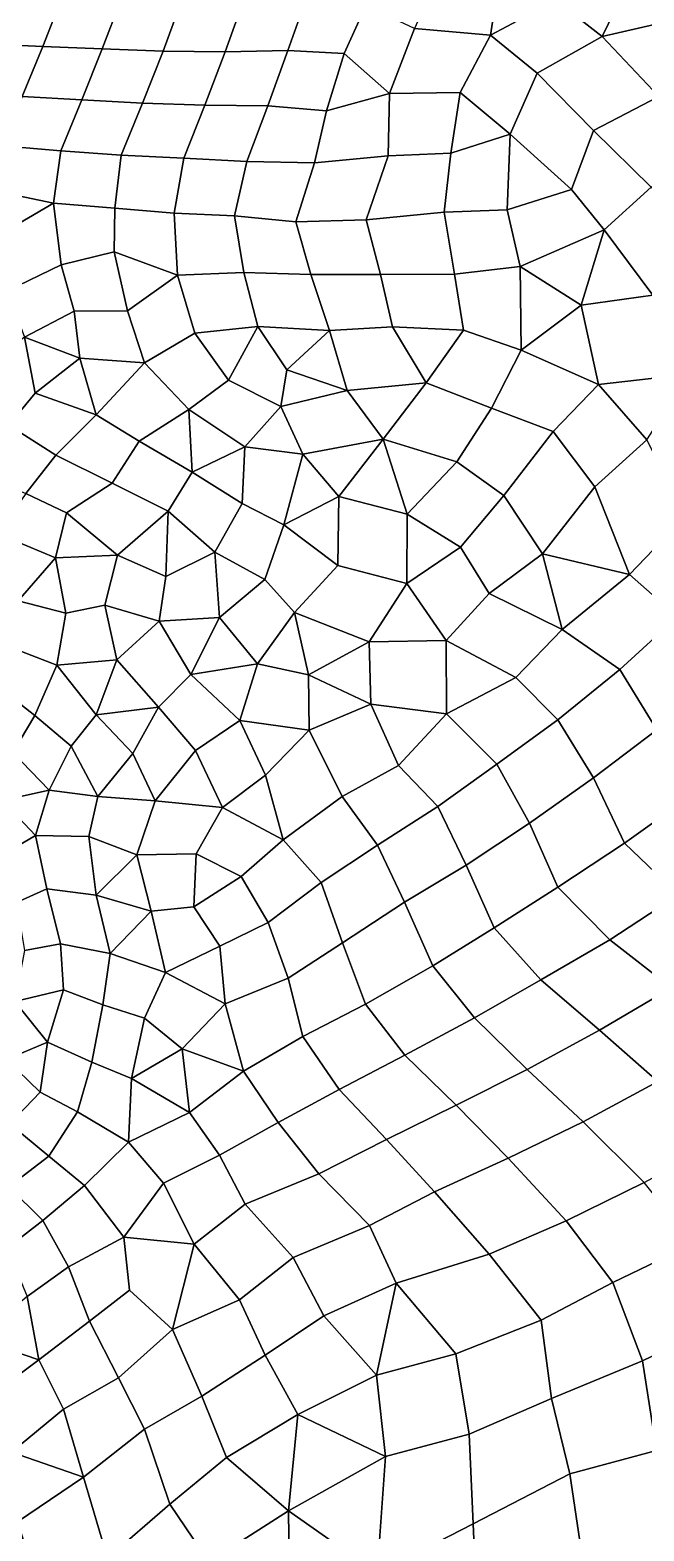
# Model space of a CAD drawing. Extents: x 391089 to 406232, y 6461839 to 6471033.
# Drawn here: x 402699.2 to 402791.8, y 6469598.6 to 6469824.8 of the extents above; entities that cross this region are included whole.
import ezdxf

# ---------------------------------------------------------------- set-up
doc = ezdxf.new("R2010")
doc.units = 0
doc.layers.add('MESH_ELEMS', color=18, linetype='CONTINUOUS')
doc.layers.add('MESH_NODES', color=18, linetype='CONTINUOUS')

msp = doc.modelspace()

# ---------------------------------------------------------------- linework, layer by layer
at = {"layer": 'MESH_ELEMS', "color": 178}
for points in [[(402790.131, 6469833.43, 1.503), (402781.184, 6469838.07, 1.443), (402778.459, 6469829.22, 1.452), (402785.458, 6469823.77, 1.482)], [(402768.628, 6469824.01, 1.436), (402770.389, 6469835.56, 1.499), (402760.622, 6469832.71, 1.471), (402757.141, 6469824.98, 1.409)], [(402770.389, 6469835.56, 1.499), (402768.628, 6469824.01, 1.436), (402778.459, 6469829.22, 1.452), (402770.389, 6469835.56, 1.499)], [(402790.131, 6469833.43, 1.503), (402785.458, 6469823.77, 1.482), (402796.419, 6469826.28, 1.562), (402790.131, 6469833.43, 1.503)], [(402701.117, 6469822.28, 1.364), (402703.984, 6469829.68, 1.396), (402695.17, 6469829.94, 1.43), (402692.293, 6469822.67, 1.391)], [(402710.099, 6469821.91, 1.299), (402712.957, 6469829.44, 1.365), (402703.984, 6469829.68, 1.396), (402701.117, 6469822.28, 1.364)], [(402719.272, 6469821.6, 1.319), (402722.102, 6469829.31, 1.377), (402712.957, 6469829.44, 1.365), (402710.099, 6469821.91, 1.299)], [(402728.644, 6469821.5, 1.376), (402731.434, 6469829.38, 1.391), (402722.102, 6469829.31, 1.377), (402719.272, 6469821.6, 1.319)], [(402738.052, 6469821.68, 1.405), (402741.06, 6469830.15, 1.428), (402731.434, 6469829.38, 1.391), (402728.644, 6469821.5, 1.376)], [(402746.547, 6469821.22, 1.414), (402749.851, 6469828.39, 1.431), (402741.06, 6469830.15, 1.428), (402738.052, 6469821.68, 1.405)], [(402775.673, 6469818.26, 1.469), (402785.458, 6469823.77, 1.482), (402778.459, 6469829.22, 1.452), (402768.628, 6469824.01, 1.436)], [(402746.547, 6469821.22, 1.414), (402753.388, 6469815.19, 1.46), (402757.141, 6469824.98, 1.409), (402749.851, 6469828.39, 1.431)], [(402796.419, 6469826.28, 1.562), (402785.458, 6469823.77, 1.482), (402794.021, 6469814.73, 1.588), (402796.419, 6469826.28, 1.562)], [(402757.141, 6469824.98, 1.409), (402753.388, 6469815.19, 1.46), (402764.072, 6469815.35, 1.474), (402768.628, 6469824.01, 1.436)], [(402764.072, 6469815.35, 1.474), (402771.59, 6469809.09, 1.487), (402775.673, 6469818.26, 1.469), (402768.628, 6469824.01, 1.436)], [(402698, 6469814.75, 1.334), (402701.117, 6469822.28, 1.364), (402692.293, 6469822.67, 1.391), (402689.245, 6469815.25, 1.361)], [(402707.008, 6469814.24, 1.279), (402710.099, 6469821.91, 1.299), (402701.117, 6469822.28, 1.364), (402698, 6469814.75, 1.334)], [(402716.168, 6469813.75, 1.292), (402719.272, 6469821.6, 1.319), (402710.099, 6469821.91, 1.299), (402707.008, 6469814.24, 1.279)], [(402735.058, 6469813.33, 1.425), (402738.052, 6469821.68, 1.405), (402728.644, 6469821.5, 1.376), (402725.552, 6469813.43, 1.337)], [(402743.891, 6469812.57, 1.447), (402746.547, 6469821.22, 1.414), (402738.052, 6469821.68, 1.405), (402735.058, 6469813.33, 1.425)], [(402785.458, 6469823.77, 1.482), (402775.673, 6469818.26, 1.469), (402784.139, 6469809.65, 1.523), (402794.021, 6469814.73, 1.588)], [(402725.552, 6469813.43, 1.337), (402728.644, 6469821.5, 1.376), (402719.272, 6469821.6, 1.319), (402716.168, 6469813.75, 1.292)], [(402746.547, 6469821.22, 1.414), (402743.891, 6469812.57, 1.447), (402753.388, 6469815.19, 1.46), (402746.547, 6469821.22, 1.414)], [(402771.59, 6469809.09, 1.487), (402780.856, 6469800.74, 1.476), (402784.139, 6469809.65, 1.523), (402775.673, 6469818.26, 1.469)], [(402753.201, 6469805.81, 1.443), (402753.388, 6469815.19, 1.46), (402743.891, 6469812.57, 1.447), (402742.099, 6469804.74, 1.386)], [(402762.635, 6469806.19, 1.456), (402764.072, 6469815.35, 1.474), (402753.388, 6469815.19, 1.46), (402753.201, 6469805.81, 1.443)], [(402764.072, 6469815.35, 1.474), (402762.635, 6469806.19, 1.456), (402771.59, 6469809.09, 1.487), (402764.072, 6469815.35, 1.474)], [(402698, 6469814.75, 1.334), (402695.063, 6469807.32, 1.303), (402703.85, 6469806.56, 1.268), (402707.008, 6469814.24, 1.279)], [(402712.946, 6469805.92, 1.32), (402716.168, 6469813.75, 1.292), (402707.008, 6469814.24, 1.279), (402703.85, 6469806.56, 1.268)], [(402722.407, 6469805.44, 1.354), (402725.552, 6469813.43, 1.337), (402716.168, 6469813.75, 1.292), (402712.946, 6469805.92, 1.32)], [(402731.903, 6469804.97, 1.355), (402735.058, 6469813.33, 1.425), (402725.552, 6469813.43, 1.337), (402722.407, 6469805.44, 1.354)], [(402735.058, 6469813.33, 1.425), (402731.903, 6469804.97, 1.355), (402742.099, 6469804.74, 1.386), (402743.891, 6469812.57, 1.447)], [(402792.85, 6469801.09, 1.455), (402801.967, 6469807.66, 1.499), (402794.021, 6469814.73, 1.588), (402784.139, 6469809.65, 1.523)], [(402762.635, 6469806.19, 1.456), (402761.616, 6469797.33, 1.406), (402771.151, 6469797.68, 1.427), (402771.59, 6469809.09, 1.487)], [(402780.856, 6469800.74, 1.476), (402771.59, 6469809.09, 1.487), (402771.151, 6469797.68, 1.427), (402780.856, 6469800.74, 1.476)], [(402792.85, 6469801.09, 1.455), (402784.139, 6469809.65, 1.523), (402780.856, 6469800.74, 1.476), (402785.771, 6469794.67, 1.479)], [(402702.723, 6469798.69, 1.309), (402703.85, 6469806.56, 1.268), (402695.063, 6469807.32, 1.303), (402692.828, 6469800.74, 1.287)], [(402711.978, 6469797.91, 1.369), (402712.946, 6469805.92, 1.32), (402703.85, 6469806.56, 1.268), (402702.723, 6469798.69, 1.309)], [(402720.909, 6469797.16, 1.363), (402722.407, 6469805.44, 1.354), (402712.946, 6469805.92, 1.32), (402711.978, 6469797.91, 1.369)], [(402761.616, 6469797.33, 1.406), (402762.635, 6469806.19, 1.456), (402753.201, 6469805.81, 1.443), (402749.873, 6469796.19, 1.414)], [(402730.042, 6469796.77, 1.396), (402731.903, 6469804.97, 1.355), (402722.407, 6469805.44, 1.354), (402720.909, 6469797.16, 1.363)], [(402739.287, 6469795.85, 1.428), (402742.099, 6469804.74, 1.386), (402731.903, 6469804.97, 1.355), (402730.042, 6469796.77, 1.396)], [(402749.873, 6469796.19, 1.414), (402753.201, 6469805.81, 1.443), (402742.099, 6469804.74, 1.386), (402739.287, 6469795.85, 1.428)], [(402692.828, 6469800.74, 1.287), (402693.675, 6469793.42, 1.325), (402702.723, 6469798.69, 1.309), (402692.828, 6469800.74, 1.287)], [(402773.09, 6469789.14, 1.485), (402785.771, 6469794.67, 1.479), (402780.856, 6469800.74, 1.476), (402771.151, 6469797.68, 1.427)], [(402785.771, 6469794.67, 1.479), (402793.104, 6469784.82, 1.585), (402799.992, 6469794.02, 1.497), (402792.85, 6469801.09, 1.455)], [(402693.675, 6469793.42, 1.325), (402695.825, 6469785.45, 1.332), (402703.896, 6469789.36, 1.366), (402702.723, 6469798.69, 1.309)], [(402703.896, 6469789.36, 1.366), (402711.864, 6469791.34, 1.383), (402711.978, 6469797.91, 1.369), (402702.723, 6469798.69, 1.309)], [(402711.864, 6469791.34, 1.383), (402721.426, 6469787.84, 1.451), (402720.909, 6469797.16, 1.363), (402711.978, 6469797.91, 1.369)], [(402721.426, 6469787.84, 1.451), (402731.457, 6469788.22, 1.464), (402730.042, 6469796.77, 1.396), (402720.909, 6469797.16, 1.363)], [(402761.616, 6469797.33, 1.406), (402749.873, 6469796.19, 1.414), (402752.06, 6469787.91, 1.486), (402763.219, 6469788, 1.458)], [(402763.219, 6469788, 1.458), (402773.09, 6469789.14, 1.485), (402771.151, 6469797.68, 1.427), (402761.616, 6469797.33, 1.406)], [(402731.457, 6469788.22, 1.464), (402741.534, 6469787.92, 1.494), (402739.287, 6469795.85, 1.428), (402730.042, 6469796.77, 1.396)], [(402741.534, 6469787.92, 1.494), (402752.06, 6469787.91, 1.486), (402749.873, 6469796.19, 1.414), (402739.287, 6469795.85, 1.428)], [(402773.09, 6469789.14, 1.485), (402782.313, 6469783.3, 1.574), (402785.771, 6469794.67, 1.479), (402773.09, 6469789.14, 1.485)], [(402785.771, 6469794.67, 1.479), (402782.313, 6469783.3, 1.574), (402793.104, 6469784.82, 1.585), (402785.771, 6469794.67, 1.479)], [(402711.864, 6469791.34, 1.383), (402703.896, 6469789.36, 1.366), (402705.833, 6469782.39, 1.325), (402713.899, 6469782.45, 1.395)], [(402711.864, 6469791.34, 1.383), (402713.899, 6469782.45, 1.395), (402721.426, 6469787.84, 1.451), (402711.864, 6469791.34, 1.383)], [(402705.833, 6469782.39, 1.325), (402703.896, 6469789.36, 1.366), (402695.825, 6469785.45, 1.332), (402698.355, 6469778.47, 1.318)], [(402724.064, 6469779.07, 1.452), (402721.426, 6469787.84, 1.451), (402713.899, 6469782.45, 1.395), (402716.448, 6469774.61, 1.409)], [(402731.457, 6469788.22, 1.464), (402721.426, 6469787.84, 1.451), (402724.064, 6469779.07, 1.452), (402733.558, 6469780.08, 1.456)], [(402741.534, 6469787.92, 1.494), (402731.457, 6469788.22, 1.464), (402733.558, 6469780.08, 1.456), (402744.343, 6469779.49, 1.45)], [(402752.06, 6469787.91, 1.486), (402741.534, 6469787.92, 1.494), (402744.343, 6469779.49, 1.45), (402753.857, 6469780.05, 1.523)], [(402763.219, 6469788, 1.458), (402752.06, 6469787.91, 1.486), (402753.857, 6469780.05, 1.523), (402764.549, 6469779.52, 1.503)], [(402773.09, 6469789.14, 1.485), (402763.219, 6469788, 1.458), (402764.549, 6469779.52, 1.503), (402773.25, 6469776.53, 1.577)], [(402773.09, 6469789.14, 1.485), (402773.25, 6469776.53, 1.577), (402782.313, 6469783.3, 1.574), (402773.09, 6469789.14, 1.485)], [(402782.313, 6469783.3, 1.574), (402773.25, 6469776.53, 1.577), (402784.901, 6469771.34, 1.599), (402782.313, 6469783.3, 1.574)], [(402784.901, 6469771.34, 1.599), (402798.578, 6469772.89, 1.698), (402793.104, 6469784.82, 1.585), (402782.313, 6469783.3, 1.574)], [(402705.833, 6469782.39, 1.325), (402698.355, 6469778.47, 1.318), (402706.698, 6469775.32, 1.333), (402705.833, 6469782.39, 1.325)], [(402706.698, 6469775.32, 1.333), (402716.448, 6469774.61, 1.409), (402713.899, 6469782.45, 1.395), (402705.833, 6469782.39, 1.325)], [(402723.12, 6469767.56, 1.426), (402729.119, 6469771.98, 1.451), (402724.064, 6469779.07, 1.452), (402716.448, 6469774.61, 1.409)], [(402733.558, 6469780.08, 1.456), (402724.064, 6469779.07, 1.452), (402729.119, 6469771.98, 1.451), (402733.558, 6469780.08, 1.456)], [(402729.119, 6469771.98, 1.451), (402736.995, 6469768.04, 1.494), (402737.896, 6469773.55, 1.471), (402733.558, 6469780.08, 1.456)], [(402737.896, 6469773.55, 1.471), (402744.343, 6469779.49, 1.45), (402733.558, 6469780.08, 1.456), (402737.896, 6469773.55, 1.471)], [(402744.343, 6469779.49, 1.45), (402737.896, 6469773.55, 1.471), (402747.023, 6469770.46, 1.503), (402744.343, 6469779.49, 1.45)], [(402747.023, 6469770.46, 1.503), (402758.925, 6469771.6, 1.526), (402753.857, 6469780.05, 1.523), (402744.343, 6469779.49, 1.45)], [(402758.925, 6469771.6, 1.526), (402764.549, 6469779.52, 1.503), (402753.857, 6469780.05, 1.523), (402758.925, 6469771.6, 1.526)], [(402768.775, 6469767.77, 1.568), (402773.25, 6469776.53, 1.577), (402764.549, 6469779.52, 1.503), (402758.925, 6469771.6, 1.526)], [(402700.001, 6469770.02, 1.345), (402698.355, 6469778.47, 1.318), (402690.732, 6469772.6, 1.304), (402696.015, 6469765.24, 1.368)], [(402700.001, 6469770.02, 1.345), (402706.698, 6469775.32, 1.333), (402698.355, 6469778.47, 1.318), (402700.001, 6469770.02, 1.345)], [(402778.083, 6469764.28, 1.651), (402784.901, 6469771.34, 1.599), (402773.25, 6469776.53, 1.577), (402768.775, 6469767.77, 1.568)], [(402709.185, 6469766.76, 1.401), (402706.698, 6469775.32, 1.333), (402700.001, 6469770.02, 1.345), (402709.185, 6469766.76, 1.401)], [(402706.698, 6469775.32, 1.333), (402709.185, 6469766.76, 1.401), (402716.448, 6469774.61, 1.409), (402706.698, 6469775.32, 1.333)], [(402715.644, 6469762.83, 1.452), (402723.12, 6469767.56, 1.426), (402716.448, 6469774.61, 1.409), (402709.185, 6469766.76, 1.401)], [(402731.586, 6469761.97, 1.488), (402736.995, 6469768.04, 1.494), (402729.119, 6469771.98, 1.451), (402723.12, 6469767.56, 1.426)], [(402736.995, 6469768.04, 1.494), (402747.023, 6469770.46, 1.503), (402737.896, 6469773.55, 1.471), (402736.995, 6469768.04, 1.494)], [(402784.901, 6469771.34, 1.599), (402792.167, 6469763, 1.789), (402798.578, 6469772.89, 1.698), (402784.901, 6469771.34, 1.599)], [(402703.093, 6469760.72, 1.42), (402709.185, 6469766.76, 1.401), (402700.001, 6469770.02, 1.345), (402696.015, 6469765.24, 1.368)], [(402740.346, 6469760.85, 1.528), (402752.435, 6469763.09, 1.546), (402747.023, 6469770.46, 1.503), (402736.995, 6469768.04, 1.494)], [(402747.023, 6469770.46, 1.503), (402752.435, 6469763.09, 1.546), (402758.925, 6469771.6, 1.526), (402747.023, 6469770.46, 1.503)], [(402763.524, 6469759.7, 1.606), (402768.775, 6469767.77, 1.568), (402758.925, 6469771.6, 1.526), (402752.435, 6469763.09, 1.546)], [(402778.083, 6469764.28, 1.651), (402784.329, 6469755.92, 1.731), (402792.167, 6469763, 1.789), (402784.901, 6469771.34, 1.599)], [(402723.635, 6469758.15, 1.476), (402723.12, 6469767.56, 1.426), (402715.644, 6469762.83, 1.452), (402723.635, 6469758.15, 1.476)], [(402723.12, 6469767.56, 1.426), (402723.635, 6469758.15, 1.476), (402731.586, 6469761.97, 1.488), (402723.12, 6469767.56, 1.426)], [(402736.995, 6469768.04, 1.494), (402731.586, 6469761.97, 1.488), (402740.346, 6469760.85, 1.528), (402736.995, 6469768.04, 1.494)], [(402770.635, 6469754.63, 1.615), (402778.083, 6469764.28, 1.651), (402768.775, 6469767.77, 1.568), (402763.524, 6469759.7, 1.606)], [(402698.55, 6469754.94, 1.443), (402703.093, 6469760.72, 1.42), (402696.015, 6469765.24, 1.368), (402691.019, 6469758.07, 1.36)], [(402711.566, 6469756.49, 1.444), (402715.644, 6469762.83, 1.452), (402709.185, 6469766.76, 1.401), (402703.093, 6469760.72, 1.42)], [(402752.435, 6469763.09, 1.546), (402740.346, 6469760.85, 1.528), (402745.772, 6469754.45, 1.55), (402752.435, 6469763.09, 1.546)], [(402745.772, 6469754.45, 1.55), (402756.049, 6469751.81, 1.588), (402752.435, 6469763.09, 1.546), (402745.772, 6469754.45, 1.55)], [(402763.524, 6469759.7, 1.606), (402752.435, 6469763.09, 1.546), (402756.049, 6469751.81, 1.588), (402763.524, 6469759.7, 1.606)], [(402770.635, 6469754.63, 1.615), (402776.486, 6469745.82, 1.566), (402784.329, 6469755.92, 1.731), (402778.083, 6469764.28, 1.651)], [(402798.056, 6469751.57, 1.679), (402792.167, 6469763, 1.789), (402784.329, 6469755.92, 1.731), (402789.57, 6469742.71, 1.597)], [(402704.685, 6469752, 1.429), (402711.566, 6469756.49, 1.444), (402703.093, 6469760.72, 1.42), (402698.55, 6469754.94, 1.443)], [(402715.644, 6469762.83, 1.452), (402711.566, 6469756.49, 1.444), (402720.04, 6469752.26, 1.486), (402723.635, 6469758.15, 1.476)], [(402731.586, 6469761.97, 1.488), (402723.635, 6469758.15, 1.476), (402731.172, 6469753.43, 1.497), (402731.586, 6469761.97, 1.488)], [(402740.346, 6469760.85, 1.528), (402731.586, 6469761.97, 1.488), (402731.172, 6469753.43, 1.497), (402737.441, 6469750.18, 1.509)], [(402740.346, 6469760.85, 1.528), (402737.441, 6469750.18, 1.509), (402745.772, 6469754.45, 1.55), (402740.346, 6469760.85, 1.528)], [(402764.102, 6469746.86, 1.544), (402770.635, 6469754.63, 1.615), (402763.524, 6469759.7, 1.606), (402756.049, 6469751.81, 1.588)], [(402712.413, 6469745.63, 1.433), (402720.04, 6469752.26, 1.486), (402711.566, 6469756.49, 1.444), (402704.685, 6469752, 1.429)], [(402720.04, 6469752.26, 1.486), (402727.087, 6469746.1, 1.474), (402731.172, 6469753.43, 1.497), (402723.635, 6469758.15, 1.476)], [(402703.045, 6469745.23, 1.385), (402704.685, 6469752, 1.429), (402698.55, 6469754.94, 1.443), (402694.369, 6469748.85, 1.39)], [(402745.599, 6469744.06, 1.506), (402745.772, 6469754.45, 1.55), (402737.441, 6469750.18, 1.509), (402745.599, 6469744.06, 1.506)], [(402745.599, 6469744.06, 1.506), (402756.02, 6469741.37, 1.53), (402756.049, 6469751.81, 1.588), (402745.772, 6469754.45, 1.55)], [(402764.102, 6469746.86, 1.544), (402768.419, 6469739.84, 1.461), (402776.486, 6469745.82, 1.566), (402770.635, 6469754.63, 1.615)], [(402776.486, 6469745.82, 1.566), (402789.57, 6469742.71, 1.597), (402784.329, 6469755.92, 1.731), (402776.486, 6469745.82, 1.566)], [(402704.685, 6469752, 1.429), (402703.045, 6469745.23, 1.385), (402712.413, 6469745.63, 1.433), (402704.685, 6469752, 1.429)], [(402712.413, 6469745.63, 1.433), (402719.67, 6469742.4, 1.474), (402720.04, 6469752.26, 1.486), (402712.413, 6469745.63, 1.433)], [(402720.04, 6469752.26, 1.486), (402719.67, 6469742.4, 1.474), (402727.087, 6469746.1, 1.474), (402720.04, 6469752.26, 1.486)], [(402727.087, 6469746.1, 1.474), (402734.595, 6469741.96, 1.444), (402737.441, 6469750.18, 1.509), (402731.172, 6469753.43, 1.497)], [(402756.049, 6469751.81, 1.588), (402756.02, 6469741.37, 1.53), (402764.102, 6469746.86, 1.544), (402756.049, 6469751.81, 1.588)], [(402796.826, 6469736.32, 1.635), (402805.651, 6469745.08, 1.658), (402798.056, 6469751.57, 1.679), (402789.57, 6469742.71, 1.597)], [(402734.595, 6469741.96, 1.444), (402739.07, 6469737, 1.441), (402745.599, 6469744.06, 1.506), (402737.441, 6469750.18, 1.509)], [(402697.413, 6469738.76, 1.359), (402703.045, 6469745.23, 1.385), (402694.369, 6469748.85, 1.39), (402689.129, 6469743.19, 1.337)], [(402704.608, 6469736.91, 1.332), (402703.045, 6469745.23, 1.385), (402697.413, 6469738.76, 1.359), (402704.608, 6469736.91, 1.332)], [(402710.497, 6469738.08, 1.373), (402712.413, 6469745.63, 1.433), (402703.045, 6469745.23, 1.385), (402704.608, 6469736.91, 1.332)], [(402719.67, 6469742.4, 1.474), (402712.413, 6469745.63, 1.433), (402710.497, 6469738.08, 1.373), (402718.669, 6469735.7, 1.409)], [(402727.756, 6469736.23, 1.412), (402727.087, 6469746.1, 1.474), (402719.67, 6469742.4, 1.474), (402718.669, 6469735.7, 1.409)], [(402727.087, 6469746.1, 1.474), (402727.756, 6469736.23, 1.412), (402734.595, 6469741.96, 1.444), (402727.087, 6469746.1, 1.474)], [(402768.419, 6469739.84, 1.461), (402764.102, 6469746.86, 1.544), (402756.02, 6469741.37, 1.53), (402761.919, 6469732.76, 1.419)], [(402779.403, 6469734.45, 1.501), (402776.486, 6469745.82, 1.566), (402768.419, 6469739.84, 1.461), (402779.403, 6469734.45, 1.501)], [(402779.403, 6469734.45, 1.501), (402789.57, 6469742.71, 1.597), (402776.486, 6469745.82, 1.566), (402779.403, 6469734.45, 1.501)], [(402745.599, 6469744.06, 1.506), (402739.07, 6469737, 1.441), (402750.337, 6469732.57, 1.424), (402756.02, 6469741.37, 1.53)], [(402788.108, 6469728.4, 1.581), (402796.826, 6469736.32, 1.635), (402789.57, 6469742.71, 1.597), (402779.403, 6469734.45, 1.501)], [(402739.07, 6469737, 1.441), (402734.595, 6469741.96, 1.444), (402727.756, 6469736.23, 1.412), (402733.481, 6469729.24, 1.384)], [(402756.02, 6469741.37, 1.53), (402750.337, 6469732.57, 1.424), (402761.919, 6469732.76, 1.419), (402756.02, 6469741.37, 1.53)], [(402696.356, 6469731.7, 1.31), (402703.254, 6469729.04, 1.292), (402704.608, 6469736.91, 1.332), (402697.413, 6469738.76, 1.359)], [(402704.608, 6469736.91, 1.332), (402703.254, 6469729.04, 1.292), (402712.279, 6469729.88, 1.322), (402710.497, 6469738.08, 1.373)], [(402712.279, 6469729.88, 1.322), (402718.669, 6469735.7, 1.409), (402710.497, 6469738.08, 1.373), (402712.279, 6469729.88, 1.322)], [(402772.441, 6469727.19, 1.392), (402779.403, 6469734.45, 1.501), (402768.419, 6469739.84, 1.461), (402761.919, 6469732.76, 1.419)], [(402718.669, 6469735.7, 1.409), (402723.458, 6469727.65, 1.368), (402727.756, 6469736.23, 1.412), (402718.669, 6469735.7, 1.409)], [(402727.756, 6469736.23, 1.412), (402723.458, 6469727.65, 1.368), (402733.481, 6469729.24, 1.384), (402727.756, 6469736.23, 1.412)], [(402739.07, 6469737, 1.441), (402733.481, 6469729.24, 1.384), (402741.204, 6469727.58, 1.353), (402739.07, 6469737, 1.441)], [(402739.07, 6469737, 1.441), (402741.204, 6469727.58, 1.353), (402750.337, 6469732.57, 1.424), (402739.07, 6469737, 1.441)], [(402803.142, 6469727.36, 1.708), (402796.826, 6469736.32, 1.635), (402788.108, 6469728.4, 1.581), (402793.692, 6469719.33, 1.762)], [(402712.279, 6469729.88, 1.322), (402718.558, 6469722.73, 1.321), (402723.458, 6469727.65, 1.368), (402718.669, 6469735.7, 1.409)], [(402778.753, 6469720.82, 1.436), (402788.108, 6469728.4, 1.581), (402779.403, 6469734.45, 1.501), (402772.441, 6469727.19, 1.392)], [(402703.254, 6469729.04, 1.292), (402696.356, 6469731.7, 1.31), (402693.541, 6469726.44, 1.275), (402699.923, 6469721.47, 1.246)], [(402750.337, 6469732.57, 1.424), (402741.204, 6469727.58, 1.353), (402750.565, 6469723.18, 1.33), (402750.337, 6469732.57, 1.424)], [(402761.919, 6469732.76, 1.419), (402750.337, 6469732.57, 1.424), (402750.565, 6469723.18, 1.33), (402761.993, 6469721.7, 1.336)], [(402761.919, 6469732.76, 1.419), (402761.993, 6469721.7, 1.336), (402772.441, 6469727.19, 1.392), (402761.919, 6469732.76, 1.419)], [(402699.923, 6469721.47, 1.246), (402705.415, 6469716.87, 1.332), (402709.194, 6469721.56, 1.283), (402703.254, 6469729.04, 1.292)], [(402703.254, 6469729.04, 1.292), (402709.194, 6469721.56, 1.283), (402712.279, 6469729.88, 1.322), (402703.254, 6469729.04, 1.292)], [(402718.558, 6469722.73, 1.321), (402712.279, 6469729.88, 1.322), (402709.194, 6469721.56, 1.283), (402718.558, 6469722.73, 1.321)], [(402723.458, 6469727.65, 1.368), (402730.824, 6469720.71, 1.292), (402733.481, 6469729.24, 1.384), (402723.458, 6469727.65, 1.368)], [(402741.294, 6469719.25, 1.28), (402741.204, 6469727.58, 1.353), (402733.481, 6469729.24, 1.384), (402730.824, 6469720.71, 1.292)], [(402730.824, 6469720.71, 1.292), (402723.458, 6469727.65, 1.368), (402718.558, 6469722.73, 1.321), (402724.153, 6469716.2, 1.337)], [(402741.204, 6469727.58, 1.353), (402741.294, 6469719.25, 1.28), (402750.565, 6469723.18, 1.33), (402741.204, 6469727.58, 1.353)], [(402772.441, 6469727.19, 1.392), (402761.993, 6469721.7, 1.336), (402769.59, 6469714.14, 1.393), (402778.753, 6469720.82, 1.436)], [(402793.692, 6469719.33, 1.762), (402788.108, 6469728.4, 1.581), (402778.753, 6469720.82, 1.436), (402784.143, 6469712.06, 2.299)], [(402690.776, 6469720.7, 1.244), (402696.591, 6469715.88, 1.287), (402699.923, 6469721.47, 1.246), (402693.541, 6469726.44, 1.275)], [(402709.194, 6469721.56, 1.283), (402714.706, 6469715.74, 1.377), (402718.558, 6469722.73, 1.321), (402709.194, 6469721.56, 1.283)], [(402724.153, 6469716.2, 1.337), (402718.558, 6469722.73, 1.321), (402714.706, 6469715.74, 1.377), (402718.051, 6469708.62, 1.44)], [(402754.731, 6469713.94, 1.31), (402750.565, 6469723.18, 1.33), (402741.294, 6469719.25, 1.28), (402746.277, 6469709.27, 1.217)], [(402750.565, 6469723.18, 1.33), (402754.731, 6469713.94, 1.31), (402761.993, 6469721.7, 1.336), (402750.565, 6469723.18, 1.33)], [(402705.415, 6469716.87, 1.332), (402699.923, 6469721.47, 1.246), (402696.591, 6469715.88, 1.287), (402702.072, 6469710.24, 1.429)], [(402714.706, 6469715.74, 1.377), (402709.194, 6469721.56, 1.283), (402705.415, 6469716.87, 1.332), (402709.447, 6469709.28, 1.48)], [(402734.69, 6469712.49, 1.342), (402730.824, 6469720.71, 1.292), (402724.153, 6469716.2, 1.337), (402728.204, 6469707.58, 1.355)], [(402741.294, 6469719.25, 1.28), (402730.824, 6469720.71, 1.292), (402734.69, 6469712.49, 1.342), (402741.294, 6469719.25, 1.28)], [(402761.993, 6469721.7, 1.336), (402754.731, 6469713.94, 1.31), (402760.701, 6469707.75, 1.277), (402769.59, 6469714.14, 1.393)], [(402769.59, 6469714.14, 1.393), (402774.518, 6469705.25, 2.612), (402784.143, 6469712.06, 2.299), (402778.753, 6469720.82, 1.436)], [(402746.277, 6469709.27, 1.217), (402741.294, 6469719.25, 1.28), (402734.69, 6469712.49, 1.342), (402737.365, 6469702.73, 1.243)], [(402784.143, 6469712.06, 2.299), (402788.821, 6469702.22, 2.903), (402798.861, 6469709.41, 2.075), (402793.692, 6469719.33, 1.762)], [(402696.591, 6469715.88, 1.287), (402695.064, 6469708.65, 1.398), (402702.072, 6469710.24, 1.429), (402696.591, 6469715.88, 1.287)], [(402705.415, 6469716.87, 1.332), (402702.072, 6469710.24, 1.429), (402709.447, 6469709.28, 1.48), (402705.415, 6469716.87, 1.332)], [(402714.706, 6469715.74, 1.377), (402709.447, 6469709.28, 1.48), (402718.051, 6469708.62, 1.44), (402714.706, 6469715.74, 1.377)], [(402724.153, 6469716.2, 1.337), (402718.051, 6469708.62, 1.44), (402728.204, 6469707.58, 1.355), (402724.153, 6469716.2, 1.337)], [(402751.575, 6469701.94, 1.25), (402760.701, 6469707.75, 1.277), (402754.731, 6469713.94, 1.31), (402746.277, 6469709.27, 1.217)], [(402774.518, 6469705.25, 2.612), (402769.59, 6469714.14, 1.393), (402760.701, 6469707.75, 1.277), (402764.965, 6469698.89, 1.442)], [(402728.204, 6469707.58, 1.355), (402737.365, 6469702.73, 1.243), (402734.69, 6469712.49, 1.342), (402728.204, 6469707.58, 1.355)], [(402774.518, 6469705.25, 2.612), (402778.792, 6469695.58, 2.949), (402788.821, 6469702.22, 2.903), (402784.143, 6469712.06, 2.299)], [(402700.017, 6469703.38, 1.48), (402695.064, 6469708.65, 1.398), (402690.156, 6469704.92, 1.401), (402694.363, 6469700.07, 1.437)], [(402695.064, 6469708.65, 1.398), (402700.017, 6469703.38, 1.48), (402702.072, 6469710.24, 1.429), (402695.064, 6469708.65, 1.398)], [(402702.072, 6469710.24, 1.429), (402700.017, 6469703.38, 1.48), (402708.061, 6469703.22, 1.471), (402709.447, 6469709.28, 1.48)], [(402715.297, 6469700.48, 1.398), (402718.051, 6469708.62, 1.44), (402709.447, 6469709.28, 1.48), (402708.061, 6469703.22, 1.471)], [(402724.241, 6469700.6, 1.323), (402728.204, 6469707.58, 1.355), (402718.051, 6469708.62, 1.44), (402715.297, 6469700.48, 1.398)], [(402743.114, 6469696.32, 1.205), (402751.575, 6469701.94, 1.25), (402746.277, 6469709.27, 1.217), (402737.365, 6469702.73, 1.243)], [(402796.987, 6469694.46, 2.557), (402807.423, 6469701.75, 1.79), (402798.861, 6469709.41, 2.075), (402788.821, 6469702.22, 2.903)], [(402731.01, 6469697.22, 1.247), (402737.365, 6469702.73, 1.243), (402728.204, 6469707.58, 1.355), (402724.241, 6469700.6, 1.323)], [(402764.965, 6469698.89, 1.442), (402760.701, 6469707.75, 1.277), (402751.575, 6469701.94, 1.25), (402755.681, 6469693.33, 1.302)], [(402764.965, 6469698.89, 1.442), (402769.177, 6469689.45, 1.469), (402778.792, 6469695.58, 2.949), (402774.518, 6469705.25, 2.612)], [(402701.756, 6469695.37, 1.456), (402700.017, 6469703.38, 1.48), (402694.363, 6469700.07, 1.437), (402697.14, 6469693.31, 1.432)], [(402701.756, 6469695.37, 1.456), (402709.193, 6469694.41, 1.415), (402708.061, 6469703.22, 1.471), (402700.017, 6469703.38, 1.48)], [(402708.061, 6469703.22, 1.471), (402709.193, 6469694.41, 1.415), (402715.297, 6469700.48, 1.398), (402708.061, 6469703.22, 1.471)], [(402735.101, 6469690.28, 1.183), (402743.114, 6469696.32, 1.205), (402737.365, 6469702.73, 1.243), (402731.01, 6469697.22, 1.247)], [(402755.681, 6469693.33, 1.302), (402751.575, 6469701.94, 1.25), (402743.114, 6469696.32, 1.205), (402746.307, 6469687.2, 1.198)], [(402786.592, 6469687.64, 2.531), (402796.987, 6469694.46, 2.557), (402788.821, 6469702.22, 2.903), (402778.792, 6469695.58, 2.949)], [(402715.297, 6469700.48, 1.398), (402709.193, 6469694.41, 1.415), (402717.488, 6469691.97, 1.327), (402715.297, 6469700.48, 1.398)], [(402724.241, 6469700.6, 1.323), (402715.297, 6469700.48, 1.398), (402717.488, 6469691.97, 1.327), (402723.893, 6469692.63, 1.284)], [(402724.241, 6469700.6, 1.323), (402723.893, 6469692.63, 1.284), (402731.01, 6469697.22, 1.247), (402724.241, 6469700.6, 1.323)], [(402769.177, 6469689.45, 1.469), (402764.965, 6469698.89, 1.442), (402755.681, 6469693.33, 1.302), (402759.93, 6469683.73, 1.285)], [(402697.14, 6469693.31, 1.432), (402698.366, 6469686.07, 1.381), (402703.795, 6469687.04, 1.356), (402701.756, 6469695.37, 1.456)], [(402709.193, 6469694.41, 1.415), (402701.756, 6469695.37, 1.456), (402703.795, 6469687.04, 1.356), (402711.307, 6469685.58, 1.302)], [(402735.101, 6469690.28, 1.183), (402731.01, 6469697.22, 1.247), (402723.893, 6469692.63, 1.284), (402727.804, 6469686.71, 1.237)], [(402735.101, 6469690.28, 1.183), (402738.132, 6469681.86, 1.198), (402746.307, 6469687.2, 1.198), (402743.114, 6469696.32, 1.205)], [(402776.22, 6469681.62, 1.609), (402786.592, 6469687.64, 2.531), (402778.792, 6469695.58, 2.949), (402769.177, 6469689.45, 1.469)], [(402709.193, 6469694.41, 1.415), (402711.307, 6469685.58, 1.302), (402717.488, 6469691.97, 1.327), (402709.193, 6469694.41, 1.415)], [(402759.93, 6469683.73, 1.285), (402755.681, 6469693.33, 1.302), (402746.307, 6469687.2, 1.198), (402749.78, 6469677.98, 1.196)], [(402796.987, 6469694.46, 2.557), (402786.592, 6469687.64, 2.531), (402795.89, 6469680.42, 2.408), (402806.785, 6469687.35, 1.96)], [(402719.608, 6469682.75, 1.228), (402717.488, 6469691.97, 1.327), (402711.307, 6469685.58, 1.302), (402719.608, 6469682.75, 1.228)], [(402723.893, 6469692.63, 1.284), (402717.488, 6469691.97, 1.327), (402719.608, 6469682.75, 1.228), (402727.804, 6469686.71, 1.237)], [(402738.132, 6469681.86, 1.198), (402735.101, 6469690.28, 1.183), (402727.804, 6469686.71, 1.237), (402728.598, 6469678.03, 1.268)], [(402769.177, 6469689.45, 1.469), (402759.93, 6469683.73, 1.285), (402766.19, 6469675.9, 1.362), (402776.22, 6469681.62, 1.609)], [(402704.256, 6469680.13, 1.269), (402703.795, 6469687.04, 1.356), (402698.366, 6469686.07, 1.381), (402696.89, 6469678.37, 1.263)], [(402711.307, 6469685.58, 1.302), (402703.795, 6469687.04, 1.356), (402704.256, 6469680.13, 1.269), (402710.186, 6469677.87, 1.228)], [(402727.804, 6469686.71, 1.237), (402719.608, 6469682.75, 1.228), (402728.598, 6469678.03, 1.268), (402727.804, 6469686.71, 1.237)], [(402738.132, 6469681.86, 1.198), (402740.348, 6469673.1, 1.256), (402749.78, 6469677.98, 1.196), (402746.307, 6469687.2, 1.198)], [(402786.592, 6469687.64, 2.531), (402776.22, 6469681.62, 1.609), (402785.051, 6469674.04, 1.803), (402795.89, 6469680.42, 2.408)], [(402710.186, 6469677.87, 1.228), (402716.473, 6469675.85, 1.241), (402719.608, 6469682.75, 1.228), (402711.307, 6469685.58, 1.302)], [(402755.716, 6469670.28, 1.331), (402766.19, 6469675.9, 1.362), (402759.93, 6469683.73, 1.285), (402749.78, 6469677.98, 1.196)], [(402728.598, 6469678.03, 1.268), (402719.608, 6469682.75, 1.228), (402716.473, 6469675.85, 1.241), (402722.133, 6469671.25, 1.285)], [(402728.598, 6469678.03, 1.268), (402731.398, 6469667.87, 1.302), (402740.348, 6469673.1, 1.256), (402738.132, 6469681.86, 1.198)], [(402776.22, 6469681.62, 1.609), (402766.19, 6469675.9, 1.362), (402774.155, 6469668.13, 1.588), (402785.051, 6469674.04, 1.803)], [(402704.256, 6469680.13, 1.269), (402696.89, 6469678.37, 1.263), (402701.849, 6469672.23, 1.19), (402704.256, 6469680.13, 1.269)], [(402710.186, 6469677.87, 1.228), (402704.256, 6469680.13, 1.269), (402701.849, 6469672.23, 1.19), (402708.509, 6469669.24, 1.222)], [(402793.869, 6469666.3, 1.744), (402805.168, 6469672.93, 1.839), (402795.89, 6469680.42, 2.408), (402785.051, 6469674.04, 1.803)], [(402696.89, 6469678.37, 1.263), (402691.984, 6469673.72, 1.209), (402695.645, 6469669.63, 1.22), (402701.849, 6469672.23, 1.19)], [(402716.473, 6469675.85, 1.241), (402710.186, 6469677.87, 1.228), (402708.509, 6469669.24, 1.222), (402714.479, 6469666.78, 1.267)], [(402728.598, 6469678.03, 1.268), (402722.133, 6469671.25, 1.285), (402731.398, 6469667.87, 1.302), (402728.598, 6469678.03, 1.268)], [(402745.801, 6469665.1, 1.304), (402755.716, 6469670.28, 1.331), (402749.78, 6469677.98, 1.196), (402740.348, 6469673.1, 1.256)], [(402714.479, 6469666.78, 1.267), (402722.133, 6469671.25, 1.285), (402716.473, 6469675.85, 1.241), (402714.479, 6469666.78, 1.267)], [(402766.19, 6469675.9, 1.362), (402755.716, 6469670.28, 1.331), (402763.462, 6469662.75, 1.475), (402774.155, 6469668.13, 1.588)], [(402740.348, 6469673.1, 1.256), (402731.398, 6469667.87, 1.302), (402736.591, 6469660.13, 1.336), (402745.801, 6469665.1, 1.304)], [(402782.596, 6469660.25, 1.685), (402793.869, 6469666.3, 1.744), (402785.051, 6469674.04, 1.803), (402774.155, 6469668.13, 1.588)], [(402695.645, 6469669.63, 1.22), (402700.708, 6469664.7, 1.255), (402701.849, 6469672.23, 1.19), (402695.645, 6469669.63, 1.22)], [(402708.509, 6469669.24, 1.222), (402701.849, 6469672.23, 1.19), (402700.708, 6469664.7, 1.255), (402706.353, 6469661.72, 1.242)], [(402723.249, 6469661.65, 1.269), (402722.133, 6469671.25, 1.285), (402714.479, 6469666.78, 1.267), (402723.249, 6469661.65, 1.269)], [(402722.133, 6469671.25, 1.285), (402723.249, 6469661.65, 1.269), (402731.398, 6469667.87, 1.302), (402722.133, 6469671.25, 1.285)], [(402752.951, 6469657.56, 1.406), (402763.462, 6469662.75, 1.475), (402755.716, 6469670.28, 1.331), (402745.801, 6469665.1, 1.304)], [(402692.641, 6469664.77, 1.218), (402696.163, 6469659.93, 1.3), (402700.708, 6469664.7, 1.255), (402695.645, 6469669.63, 1.22)], [(402714.479, 6469666.78, 1.267), (402708.509, 6469669.24, 1.222), (402706.353, 6469661.72, 1.242), (402714.071, 6469657.16, 1.202)], [(402727.748, 6469655.19, 1.295), (402736.591, 6469660.13, 1.336), (402731.398, 6469667.87, 1.302), (402723.249, 6469661.65, 1.269)], [(402771.295, 6469654.76, 1.577), (402782.596, 6469660.25, 1.685), (402774.155, 6469668.13, 1.588), (402763.462, 6469662.75, 1.475)], [(402723.249, 6469661.65, 1.269), (402714.479, 6469666.78, 1.267), (402714.071, 6469657.16, 1.202), (402723.249, 6469661.65, 1.269)], [(402791.799, 6469651.08, 1.755), (402803.535, 6469657.43, 1.879), (402793.869, 6469666.3, 1.744), (402782.596, 6469660.25, 1.685)], [(402696.163, 6469659.93, 1.3), (402702.056, 6469655.05, 1.279), (402706.353, 6469661.72, 1.242), (402700.708, 6469664.7, 1.255)], [(402742.746, 6469652.42, 1.347), (402752.951, 6469657.56, 1.406), (402745.801, 6469665.1, 1.304), (402736.591, 6469660.13, 1.336)], [(402707.436, 6469650.63, 1.267), (402714.071, 6469657.16, 1.202), (402706.353, 6469661.72, 1.242), (402702.056, 6469655.05, 1.279)], [(402719.322, 6469650.97, 1.26), (402727.748, 6469655.19, 1.295), (402723.249, 6469661.65, 1.269), (402714.071, 6469657.16, 1.202)], [(402763.462, 6469662.75, 1.475), (402752.951, 6469657.56, 1.406), (402760.163, 6469649.7, 1.526), (402771.295, 6469654.76, 1.577)], [(402696.163, 6469659.93, 1.3), (402691.174, 6469656.66, 1.169), (402696.012, 6469650.45, 1.254), (402702.056, 6469655.05, 1.279)], [(402731.63, 6469647.83, 1.352), (402742.746, 6469652.42, 1.347), (402736.591, 6469660.13, 1.336), (402727.748, 6469655.19, 1.295)], [(402782.596, 6469660.25, 1.685), (402771.295, 6469654.76, 1.577), (402780.047, 6469645.33, 1.592), (402791.799, 6469651.08, 1.755)], [(402719.322, 6469650.97, 1.26), (402714.071, 6469657.16, 1.202), (402707.436, 6469650.63, 1.267), (402713.347, 6469642.87, 1.259)], [(402752.951, 6469657.56, 1.406), (402742.746, 6469652.42, 1.347), (402750.392, 6469644.62, 1.472), (402760.163, 6469649.7, 1.526)], [(402701.12, 6469645.34, 1.317), (402707.436, 6469650.63, 1.267), (402702.056, 6469655.05, 1.279), (402696.012, 6469650.45, 1.254)], [(402719.322, 6469650.97, 1.26), (402723.95, 6469641.81, 1.268), (402731.63, 6469647.83, 1.352), (402727.748, 6469655.19, 1.295)], [(402771.295, 6469654.76, 1.577), (402760.163, 6469649.7, 1.526), (402768.422, 6469640.3, 1.701), (402780.047, 6469645.33, 1.592)], [(402738.896, 6469639.8, 1.459), (402750.392, 6469644.62, 1.472), (402742.746, 6469652.42, 1.347), (402731.63, 6469647.83, 1.352)], [(402695.775, 6469641.21, 1.332), (402701.12, 6469645.34, 1.317), (402696.012, 6469650.45, 1.254), (402689.51, 6469644.15, 1.271)], [(402701.12, 6469645.34, 1.317), (402705.001, 6469638.38, 1.299), (402713.347, 6469642.87, 1.259), (402707.436, 6469650.63, 1.267)], [(402719.322, 6469650.97, 1.26), (402713.347, 6469642.87, 1.259), (402723.95, 6469641.81, 1.268), (402719.322, 6469650.97, 1.26)], [(402787.04, 6469636.04, 1.811), (402799.178, 6469641.84, 1.674), (402791.799, 6469651.08, 1.755), (402780.047, 6469645.33, 1.592)], [(402730.799, 6469633.42, 1.334), (402738.896, 6469639.8, 1.459), (402731.63, 6469647.83, 1.352), (402723.95, 6469641.81, 1.268)], [(402754.389, 6469635.92, 1.594), (402768.422, 6469640.3, 1.701), (402760.163, 6469649.7, 1.526), (402750.392, 6469644.62, 1.472)], [(402705.001, 6469638.38, 1.299), (402701.12, 6469645.34, 1.317), (402695.775, 6469641.21, 1.332), (402698.793, 6469633.9, 1.329)], [(402780.047, 6469645.33, 1.592), (402768.422, 6469640.3, 1.701), (402776.26, 6469630.34, 1.609), (402787.04, 6469636.04, 1.811)], [(402743.508, 6469631.01, 1.443), (402754.389, 6469635.92, 1.594), (402750.392, 6469644.62, 1.472), (402738.896, 6469639.8, 1.459)], [(402714.181, 6469634.85, 1.259), (402713.347, 6469642.87, 1.259), (402705.001, 6469638.38, 1.299), (402708.173, 6469630.2, 1.315)], [(402723.95, 6469641.81, 1.268), (402713.347, 6469642.87, 1.259), (402714.181, 6469634.85, 1.259), (402720.656, 6469628.92, 1.223)], [(402730.799, 6469633.42, 1.334), (402723.95, 6469641.81, 1.268), (402720.656, 6469628.92, 1.223), (402730.799, 6469633.42, 1.334)], [(402804.342, 6469630.39, 1.843), (402799.178, 6469641.84, 1.674), (402787.04, 6469636.04, 1.811), (402791.548, 6469624.23, 1.59)], [(402730.799, 6469633.42, 1.334), (402734.66, 6469625.07, 1.406), (402743.508, 6469631.01, 1.443), (402738.896, 6469639.8, 1.459)], [(402768.422, 6469640.3, 1.701), (402754.389, 6469635.92, 1.594), (402763.38, 6469625.29, 1.827), (402776.26, 6469630.34, 1.609)], [(402708.173, 6469630.2, 1.315), (402705.001, 6469638.38, 1.299), (402698.793, 6469633.9, 1.329), (402700.512, 6469624.37, 1.353)], [(402720.656, 6469628.92, 1.223), (402714.181, 6469634.85, 1.259), (402708.173, 6469630.2, 1.315), (402712.532, 6469621.67, 1.242)], [(402754.389, 6469635.92, 1.594), (402743.508, 6469631.01, 1.443), (402751.445, 6469622.05, 1.646), (402754.389, 6469635.92, 1.594)], [(402754.389, 6469635.92, 1.594), (402751.445, 6469622.05, 1.646), (402763.38, 6469625.29, 1.827), (402754.389, 6469635.92, 1.594)], [(402791.548, 6469624.23, 1.59), (402787.04, 6469636.04, 1.811), (402776.26, 6469630.34, 1.609), (402777.804, 6469618.53, 1.674)], [(402700.512, 6469624.37, 1.353), (402698.793, 6469633.9, 1.329), (402691.18, 6469627.51, 1.266), (402700.512, 6469624.37, 1.353)], [(402720.656, 6469628.92, 1.223), (402725.125, 6469618.91, 1.321), (402734.66, 6469625.07, 1.406), (402730.799, 6469633.42, 1.334)], [(402700.512, 6469624.37, 1.353), (402704.227, 6469616.92, 1.279), (402712.532, 6469621.67, 1.242), (402708.173, 6469630.2, 1.315)], [(402739.596, 6469616.12, 1.484), (402751.445, 6469622.05, 1.646), (402743.508, 6469631.01, 1.443), (402734.66, 6469625.07, 1.406)], [(402777.804, 6469618.53, 1.674), (402776.26, 6469630.34, 1.609), (402763.38, 6469625.29, 1.827), (402765.402, 6469613.16, 1.818)], [(402806.996, 6469617.41, 1.6), (402804.342, 6469630.39, 1.843), (402791.548, 6469624.23, 1.59), (402793.636, 6469610.69, 1.806)], [(402692.874, 6469618.69, 1.238), (402700.512, 6469624.37, 1.353), (402691.18, 6469627.51, 1.266), (402692.874, 6469618.69, 1.238)], [(402725.125, 6469618.91, 1.321), (402720.656, 6469628.92, 1.223), (402712.532, 6469621.67, 1.242), (402716.481, 6469613.91, 1.278)], [(402728.814, 6469609.64, 1.464), (402739.596, 6469616.12, 1.484), (402734.66, 6469625.07, 1.406), (402725.125, 6469618.91, 1.321)], [(402765.402, 6469613.16, 1.818), (402763.38, 6469625.29, 1.827), (402751.445, 6469622.05, 1.646), (402752.786, 6469609.8, 1.805)], [(402704.227, 6469616.92, 1.279), (402700.512, 6469624.37, 1.353), (402692.874, 6469618.69, 1.238), (402696.433, 6469610.43, 1.35)], [(402777.804, 6469618.53, 1.674), (402780.591, 6469607.17, 1.767), (402793.636, 6469610.69, 1.806), (402791.548, 6469624.23, 1.59)], [(402716.481, 6469613.91, 1.278), (402712.532, 6469621.67, 1.242), (402704.227, 6469616.92, 1.279), (402707.284, 6469606.68, 1.345)], [(402739.596, 6469616.12, 1.484), (402752.786, 6469609.8, 1.805), (402751.445, 6469622.05, 1.646), (402739.596, 6469616.12, 1.484)], [(402716.481, 6469613.91, 1.278), (402720.255, 6469602.62, 1.484), (402728.814, 6469609.64, 1.464), (402725.125, 6469618.91, 1.321)], [(402765.402, 6469613.16, 1.818), (402765.999, 6469599.66, 1.92), (402780.591, 6469607.17, 1.767), (402777.804, 6469618.53, 1.674)], [(402707.284, 6469606.68, 1.345), (402704.227, 6469616.92, 1.279), (402696.433, 6469610.43, 1.35), (402707.284, 6469606.68, 1.345)], [(402739.596, 6469616.12, 1.484), (402728.814, 6469609.64, 1.464), (402738.181, 6469601.63, 1.814), (402739.596, 6469616.12, 1.484)], [(402739.596, 6469616.12, 1.484), (402738.181, 6469601.63, 1.814), (402752.786, 6469609.8, 1.805), (402739.596, 6469616.12, 1.484)], [(402707.284, 6469606.68, 1.345), (402710.881, 6469594.5, 1.47), (402720.255, 6469602.62, 1.484), (402716.481, 6469613.91, 1.278)], [(402752.786, 6469609.8, 1.805), (402751.547, 6469592.21, 2.002), (402765.999, 6469599.66, 1.92), (402765.402, 6469613.16, 1.818)], [(402696.433, 6469610.43, 1.35), (402697.294, 6469599.96, 1.374), (402707.284, 6469606.68, 1.345), (402696.433, 6469610.43, 1.35)], [(402726.177, 6469593.95, 1.666), (402738.181, 6469601.63, 1.814), (402728.814, 6469609.64, 1.464), (402720.255, 6469602.62, 1.484)], [(402752.786, 6469609.8, 1.805), (402738.181, 6469601.63, 1.814), (402751.547, 6469592.21, 2.002), (402752.786, 6469609.8, 1.805)], [(402793.636, 6469610.69, 1.806), (402780.591, 6469607.17, 1.767), (402782.831, 6469591.99, 1.706), (402797.982, 6469598.27, 1.87)], [(402782.831, 6469591.99, 1.706), (402780.591, 6469607.17, 1.767), (402765.999, 6469599.66, 1.92), (402766.717, 6469583.59, 2.162)], [(402710.881, 6469594.5, 1.47), (402707.284, 6469606.68, 1.345), (402697.294, 6469599.96, 1.374), (402701.552, 6469586.91, 1.391)], [(402720.255, 6469602.62, 1.484), (402710.881, 6469594.5, 1.47), (402717.722, 6469586.42, 1.645), (402726.177, 6469593.95, 1.666)], [(402738.181, 6469601.63, 1.814), (402726.177, 6469593.95, 1.666), (402738.389, 6469585.63, 2.202), (402738.181, 6469601.63, 1.814)], [(402751.547, 6469592.21, 2.002), (402738.181, 6469601.63, 1.814), (402738.389, 6469585.63, 2.202), (402751.547, 6469592.21, 2.002)], [(402701.552, 6469586.91, 1.391), (402697.294, 6469599.96, 1.374), (402689.503, 6469591.31, 1.433), (402701.552, 6469586.91, 1.391)], [(402751.547, 6469592.21, 2.002), (402754.888, 6469576.38, 2.136), (402766.717, 6469583.59, 2.162), (402765.999, 6469599.66, 1.92)]]:
    msp.add_3dface(points, dxfattribs=at)
at = {"layer": 'MESH_NODES', "color": 18}
for p in [(402768.628, 6469824.01, 1.436), (402701.117, 6469822.28, 1.364), (402710.099, 6469821.91, 1.299), (402738.052, 6469821.68, 1.405), (402785.458, 6469823.77, 1.482), (402719.272, 6469821.6, 1.319), (402728.644, 6469821.5, 1.376), (402746.547, 6469821.22, 1.414), (402775.673, 6469818.26, 1.469), (402753.388, 6469815.19, 1.46), (402764.072, 6469815.35, 1.474), (402707.008, 6469814.24, 1.279), (402716.168, 6469813.75, 1.292), (402725.552, 6469813.43, 1.337), (402735.058, 6469813.33, 1.425), (402743.891, 6469812.57, 1.447), (402771.59, 6469809.09, 1.487), (402784.139, 6469809.65, 1.523), (402703.85, 6469806.56, 1.268), (402712.946, 6469805.92, 1.32), (402762.635, 6469806.19, 1.456), (402722.407, 6469805.44, 1.354), (402731.903, 6469804.97, 1.355), (402742.099, 6469804.74, 1.386), (402753.201, 6469805.81, 1.443), (402780.856, 6469800.74, 1.476), (402702.723, 6469798.69, 1.309), (402711.978, 6469797.91, 1.369), (402720.909, 6469797.16, 1.363), (402761.616, 6469797.33, 1.406), (402771.151, 6469797.68, 1.427), (402730.042, 6469796.77, 1.396), (402739.287, 6469795.85, 1.428), (402749.873, 6469796.19, 1.414), (402785.771, 6469794.67, 1.479), (402711.864, 6469791.34, 1.383), (402703.896, 6469789.36, 1.366), (402721.426, 6469787.84, 1.451), (402731.457, 6469788.22, 1.464), (402741.534, 6469787.92, 1.494), (402752.06, 6469787.91, 1.486), (402763.219, 6469788, 1.458), (402773.09, 6469789.14, 1.485), (402782.313, 6469783.3, 1.574), (402705.833, 6469782.39, 1.325), (402713.899, 6469782.45, 1.395), (402724.064, 6469779.07, 1.452), (402733.558, 6469780.08, 1.456), (402744.343, 6469779.49, 1.45), (402753.857, 6469780.05, 1.523), (402764.549, 6469779.52, 1.503), (402773.25, 6469776.53, 1.577), (402706.698, 6469775.32, 1.333), (402716.448, 6469774.61, 1.409), (402729.119, 6469771.98, 1.451), (402737.896, 6469773.55, 1.471), (402700.001, 6469770.02, 1.345), (402747.023, 6469770.46, 1.503), (402758.925, 6469771.6, 1.526), (402784.901, 6469771.34, 1.599), (402723.12, 6469767.56, 1.426), (402736.995, 6469768.04, 1.494), (402768.775, 6469767.77, 1.568), (402709.185, 6469766.76, 1.401), (402752.435, 6469763.09, 1.546), (402778.083, 6469764.28, 1.651), (402703.093, 6469760.72, 1.42), (402715.644, 6469762.83, 1.452), (402731.586, 6469761.97, 1.488), (402740.346, 6469760.85, 1.528), (402763.524, 6469759.7, 1.606), (402711.566, 6469756.49, 1.444), (402723.635, 6469758.15, 1.476), (402745.772, 6469754.45, 1.55), (402770.635, 6469754.63, 1.615), (402784.329, 6469755.92, 1.731), (402704.685, 6469752, 1.429), (402720.04, 6469752.26, 1.486), (402731.172, 6469753.43, 1.497), (402756.049, 6469751.81, 1.588), (402737.441, 6469750.18, 1.509), (402703.045, 6469745.23, 1.385), (402712.413, 6469745.63, 1.433), (402727.087, 6469746.1, 1.474), (402764.102, 6469746.86, 1.544), (402776.486, 6469745.82, 1.566), (402745.599, 6469744.06, 1.506), (402789.57, 6469742.71, 1.597), (402719.67, 6469742.4, 1.474), (402734.595, 6469741.96, 1.444), (402756.02, 6469741.37, 1.53), (402710.497, 6469738.08, 1.373), (402768.419, 6469739.84, 1.461), (402704.608, 6469736.91, 1.332), (402727.756, 6469736.23, 1.412), (402739.07, 6469737, 1.441), (402718.669, 6469735.7, 1.409), (402779.403, 6469734.45, 1.501), (402750.337, 6469732.57, 1.424), (402761.919, 6469732.76, 1.419), (402703.254, 6469729.04, 1.292), (402712.279, 6469729.88, 1.322), (402733.481, 6469729.24, 1.384), (402723.458, 6469727.65, 1.368), (402741.204, 6469727.58, 1.353), (402772.441, 6469727.19, 1.392), (402788.108, 6469728.4, 1.581), (402718.558, 6469722.73, 1.321), (402750.565, 6469723.18, 1.33), (402699.923, 6469721.47, 1.246), (402709.194, 6469721.56, 1.283), (402730.824, 6469720.71, 1.292), (402761.993, 6469721.7, 1.336), (402778.753, 6469720.82, 1.436), (402741.294, 6469719.25, 1.28), (402705.415, 6469716.87, 1.332), (402714.706, 6469715.74, 1.377), (402724.153, 6469716.2, 1.337), (402754.731, 6469713.94, 1.31), (402769.59, 6469714.14, 1.393), (402734.69, 6469712.49, 1.342), (402784.143, 6469712.06, 2.299), (402702.072, 6469710.24, 1.429), (402709.447, 6469709.28, 1.48), (402718.051, 6469708.62, 1.44), (402746.277, 6469709.27, 1.217), (402728.204, 6469707.58, 1.355), (402760.701, 6469707.75, 1.277), (402774.518, 6469705.25, 2.612), (402700.017, 6469703.38, 1.48), (402708.061, 6469703.22, 1.471), (402737.365, 6469702.73, 1.243), (402751.575, 6469701.94, 1.25), (402788.821, 6469702.22, 2.903), (402715.297, 6469700.48, 1.398), (402724.241, 6469700.6, 1.323), (402764.965, 6469698.89, 1.442), (402701.756, 6469695.37, 1.456), (402731.01, 6469697.22, 1.247), (402743.114, 6469696.32, 1.205), (402778.792, 6469695.58, 2.949), (402709.193, 6469694.41, 1.415), (402755.681, 6469693.33, 1.302), (402717.488, 6469691.97, 1.327), (402723.893, 6469692.63, 1.284), (402735.101, 6469690.28, 1.183), (402769.177, 6469689.45, 1.469), (402703.795, 6469687.04, 1.356), (402727.804, 6469686.71, 1.237), (402746.307, 6469687.2, 1.198), (402786.592, 6469687.64, 2.531), (402711.307, 6469685.58, 1.302), (402759.93, 6469683.73, 1.285), (402719.608, 6469682.75, 1.228), (402738.132, 6469681.86, 1.198), (402776.22, 6469681.62, 1.609), (402704.256, 6469680.13, 1.269), (402710.186, 6469677.87, 1.228), (402728.598, 6469678.03, 1.268), (402749.78, 6469677.98, 1.196), (402716.473, 6469675.85, 1.241), (402766.19, 6469675.9, 1.362), (402740.348, 6469673.1, 1.256), (402785.051, 6469674.04, 1.803), (402701.849, 6469672.23, 1.19), (402722.133, 6469671.25, 1.285), (402755.716, 6469670.28, 1.331), (402708.509, 6469669.24, 1.222), (402731.398, 6469667.87, 1.302), (402774.155, 6469668.13, 1.588), (402714.479, 6469666.78, 1.267), (402700.708, 6469664.7, 1.255), (402745.801, 6469665.1, 1.304), (402706.353, 6469661.72, 1.242), (402723.249, 6469661.65, 1.269), (402763.462, 6469662.75, 1.475), (402736.591, 6469660.13, 1.336), (402782.596, 6469660.25, 1.685), (402714.071, 6469657.16, 1.202), (402752.951, 6469657.56, 1.406), (402702.056, 6469655.05, 1.279), (402727.748, 6469655.19, 1.295), (402771.295, 6469654.76, 1.577), (402742.746, 6469652.42, 1.347), (402707.436, 6469650.63, 1.267), (402719.322, 6469650.97, 1.26), (402731.63, 6469647.83, 1.352), (402760.163, 6469649.7, 1.526), (402701.12, 6469645.34, 1.317), (402780.047, 6469645.33, 1.592), (402750.392, 6469644.62, 1.472), (402713.347, 6469642.87, 1.259), (402723.95, 6469641.81, 1.268), (402738.896, 6469639.8, 1.459), (402768.422, 6469640.3, 1.701), (402705.001, 6469638.38, 1.299), (402714.181, 6469634.85, 1.259), (402754.389, 6469635.92, 1.594), (402787.04, 6469636.04, 1.811), (402730.799, 6469633.42, 1.334), (402708.173, 6469630.2, 1.315), (402743.508, 6469631.01, 1.443), (402776.26, 6469630.34, 1.609), (402720.656, 6469628.92, 1.223), (402734.66, 6469625.07, 1.406), (402763.38, 6469625.29, 1.827), (402700.512, 6469624.37, 1.353), (402791.548, 6469624.23, 1.59), (402712.532, 6469621.67, 1.242), (402751.445, 6469622.05, 1.646), (402725.125, 6469618.91, 1.321), (402777.804, 6469618.53, 1.674), (402704.227, 6469616.92, 1.279), (402739.596, 6469616.12, 1.484), (402716.481, 6469613.91, 1.278), (402765.402, 6469613.16, 1.818), (402728.814, 6469609.64, 1.464), (402752.786, 6469609.8, 1.805), (402780.591, 6469607.17, 1.767), (402707.284, 6469606.68, 1.345), (402720.255, 6469602.62, 1.484), (402738.181, 6469601.63, 1.814), (402765.999, 6469599.66, 1.92)]:
    msp.add_point(p, dxfattribs=at)

doc.saveas('drawing.dxf')
